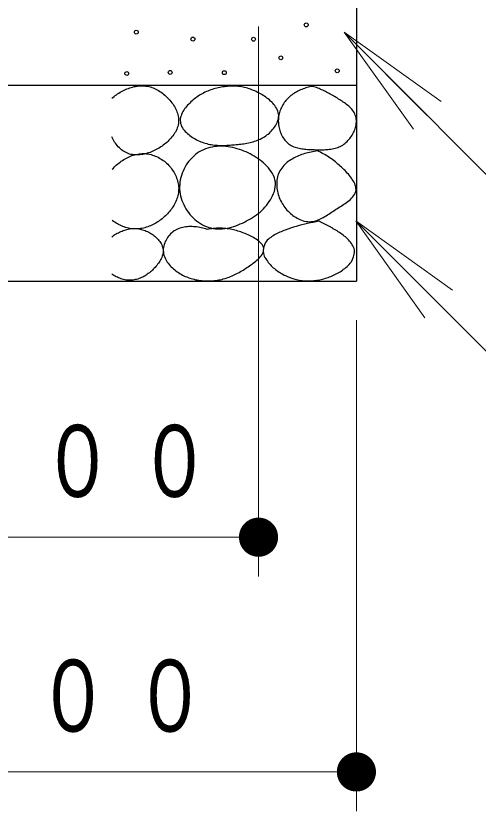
# Model space of a CAD drawing. Units: millimetres on the paper, scale 1:50. Extents: x -385 to 0, y -297 to 267.
# Drawn here: x -82.28 to -70.47, y -197.21 to -176.91 of the extents above; entities that cross this region are included whole.
import ezdxf

# ---------------------------------------------------------------- set-up
doc = ezdxf.new("R2010")
doc.units = ezdxf.units.MM
doc.layers.add('LY_1', color=7, linetype='Continuous', lineweight=25)
doc.styles.add('ＭＳ ゴシック', font='')
doc.styles.get('ＭＳ ゴシック').set_extended_font_data('MS Gothic')

# ---------------------------------------------------------------- blocks, each defined once
blk = doc.blocks.new('filled_dot')
at = {"color": 0, "linetype": 'Continuous', "lineweight": -2, "const_width": 1.25}
blk.add_lwpolyline([(-0.625, 0, 1), (0.625, 0, 1)], format="xyb", close=True, dxfattribs=at)

msp = doc.modelspace()

# ---------------------------------------------------------------- linework, layer by layer
at = {"layer": 'LY_1'}
for p, q in [((-73.581, -176.182), (-73.581, -183.682)), ((-93.581, -178.682), (-73.581, -178.682)), ((-93.581, -183.682), (-73.581, -183.682))]:
    msp.add_line(p, q, dxfattribs=at)
at = {"layer": 'LY_1', "lineweight": 13}
for p, q in [((-76.081, -177.182), (-76.081, -191.217)), ((-72.127, -179.806), (-73.895, -177.331)), ((-73.895, -177.331), (-71.42, -179.099)), ((-73.895, -177.331), (-71.774, -179.453)), ((-71.831, -184.616), (-73.599, -182.141)), ((-73.599, -182.141), (-71.124, -183.909)), ((-73.599, -182.141), (-71.478, -184.262)), ((-73.581, -184.682), (-73.581, -197.207)), ((-76.081, -190.217), (-91.081, -190.217)), ((-73.581, -196.207), (-93.581, -196.207))]:
    msp.add_line(p, q, dxfattribs=at)
for points in [[(-73.895, -177.331), (-69.057, -182.169), (-45.057, -182.169)], [(-73.599, -182.141), (-65.915, -189.825), (-59.915, -189.825)]]:
    msp.add_lwpolyline(points, dxfattribs=at)
at = {"layer": 'LY_1'}
for centre in [(-74.862, -177.143), (-79.202, -177.329), (-77.756, -177.505), (-76.209, -177.508), (-75.511, -177.983), (-79.445, -178.383), (-78.337, -178.356), (-76.953, -178.363), (-74.07, -178.316)]:
    msp.add_circle(centre, 0.05, dxfattribs=at)
for points, knots in [([(-79.831, -179.017), (-79.791, -178.985), (-79.752, -178.953), (-79.71, -178.924), (-79.668, -178.895), (-79.624, -178.867), (-79.579, -178.843), (-79.534, -178.819), (-79.488, -178.796), (-79.441, -178.777), (-79.394, -178.758), (-79.345, -178.741), (-79.296, -178.728), (-79.246, -178.715), (-79.196, -178.705), (-79.145, -178.7), (-79.095, -178.695), (-79.043, -178.694), (-78.992, -178.699), (-78.942, -178.703), (-78.891, -178.713), (-78.842, -178.727), (-78.793, -178.741), (-78.745, -178.761), (-78.699, -178.784), (-78.654, -178.806), (-78.61, -178.833), (-78.568, -178.862), (-78.526, -178.892), (-78.486, -178.924), (-78.449, -178.959), (-78.411, -178.993), (-78.375, -179.03), (-78.342, -179.068), (-78.309, -179.107), (-78.277, -179.148), (-78.25, -179.191), (-78.222, -179.234), (-78.197, -179.279), (-78.177, -179.325), (-78.157, -179.372), (-78.14, -179.421), (-78.131, -179.471), (-78.121, -179.521), (-78.118, -179.573), (-78.122, -179.624), (-78.127, -179.674), (-78.14, -179.725), (-78.157, -179.773), (-78.174, -179.82), (-78.198, -179.866), (-78.224, -179.91), (-78.251, -179.953), (-78.283, -179.994), (-78.316, -180.033), (-78.349, -180.071), (-78.386, -180.107), (-78.424, -180.141), (-78.463, -180.175), (-78.503, -180.206), (-78.545, -180.235), (-78.587, -180.264), (-78.631, -180.291), (-78.676, -180.316), (-78.72, -180.34), (-78.767, -180.362), (-78.814, -180.381), (-78.861, -180.401), (-78.91, -180.418), (-78.959, -180.43), (-79.008, -180.443), (-79.059, -180.453), (-79.11, -180.458), (-79.16, -180.463), (-79.212, -180.465), (-79.263, -180.459), (-79.313, -180.454), (-79.365, -180.444), (-79.412, -180.426), (-79.459, -180.409), (-79.506, -180.384), (-79.547, -180.355), (-79.589, -180.326), (-79.627, -180.29), (-79.661, -180.253), (-79.696, -180.216), (-79.727, -180.175), (-79.755, -180.132), (-79.784, -180.09), (-79.807, -180.045), (-79.831, -179.999)], [0, 0, 0, 0, 1, 1, 1, 2, 2, 2, 3, 3, 3, 4, 4, 4, 5, 5, 5, 6, 6, 6, 7, 7, 7, 8, 8, 8, 9, 9, 9, 10, 10, 10, 11, 11, 11, 12, 12, 12, 13, 13, 13, 14, 14, 14, 15, 15, 15, 16, 16, 16, 17, 17, 17, 18, 18, 18, 19, 19, 19, 20, 20, 20, 21, 21, 21, 22, 22, 22, 23, 23, 23, 24, 24, 24, 25, 25, 25, 26, 26, 26, 27, 27, 27, 28, 28, 28, 29, 29, 29, 30, 30, 30, 30]), ([(-76.675, -178.707), (-76.622, -178.712), (-76.569, -178.716), (-76.516, -178.725), (-76.464, -178.734), (-76.412, -178.746), (-76.361, -178.761), (-76.311, -178.776), (-76.26, -178.794), (-76.211, -178.814), (-76.163, -178.834), (-76.114, -178.858), (-76.068, -178.882), (-76.021, -178.907), (-75.975, -178.934), (-75.931, -178.964), (-75.887, -178.993), (-75.843, -179.025), (-75.803, -179.059), (-75.763, -179.094), (-75.724, -179.131), (-75.691, -179.172), (-75.658, -179.213), (-75.625, -179.257), (-75.604, -179.305), (-75.584, -179.353), (-75.568, -179.407), (-75.566, -179.458), (-75.565, -179.51), (-75.578, -179.565), (-75.596, -179.614), (-75.613, -179.663), (-75.641, -179.71), (-75.671, -179.754), (-75.701, -179.797), (-75.736, -179.838), (-75.774, -179.875), (-75.811, -179.912), (-75.853, -179.946), (-75.897, -179.976), (-75.94, -180.006), (-75.987, -180.033), (-76.035, -180.055), (-76.082, -180.078), (-76.132, -180.097), (-76.183, -180.113), (-76.233, -180.13), (-76.285, -180.143), (-76.337, -180.154), (-76.389, -180.165), (-76.441, -180.173), (-76.494, -180.181), (-76.546, -180.188), (-76.599, -180.193), (-76.652, -180.198), (-76.705, -180.203), (-76.758, -180.207), (-76.811, -180.21), (-76.864, -180.214), (-76.917, -180.217), (-76.97, -180.218), (-77.023, -180.219), (-77.076, -180.219), (-77.129, -180.216), (-77.182, -180.213), (-77.235, -180.208), (-77.288, -180.199), (-77.34, -180.19), (-77.392, -180.178), (-77.443, -180.163), (-77.493, -180.148), (-77.543, -180.129), (-77.592, -180.108), (-77.64, -180.087), (-77.688, -180.062), (-77.733, -180.035), (-77.779, -180.008), (-77.823, -179.978), (-77.864, -179.944), (-77.905, -179.911), (-77.945, -179.874), (-77.978, -179.833), (-78.01, -179.792), (-78.042, -179.746), (-78.059, -179.697), (-78.076, -179.648), (-78.083, -179.592), (-78.078, -179.54), (-78.073, -179.489), (-78.052, -179.437), (-78.029, -179.39), (-78.007, -179.342), (-77.975, -179.298), (-77.943, -179.256), (-77.911, -179.214), (-77.874, -179.175), (-77.837, -179.137), (-77.799, -179.1), (-77.759, -179.065), (-77.717, -179.032), (-77.676, -178.999), (-77.632, -178.968), (-77.587, -178.94), (-77.542, -178.912), (-77.496, -178.887), (-77.448, -178.863), (-77.4, -178.84), (-77.351, -178.82), (-77.301, -178.802), (-77.251, -178.784), (-77.2, -178.769), (-77.149, -178.756), (-77.097, -178.743), (-77.045, -178.733), (-76.992, -178.726), (-76.94, -178.718), (-76.887, -178.713), (-76.834, -178.71), (-76.781, -178.707), (-76.728, -178.707), (-76.675, -178.707)], [0, 0, 0, 0, 1, 1, 1, 2, 2, 2, 3, 3, 3, 4, 4, 4, 5, 5, 5, 6, 6, 6, 7, 7, 7, 8, 8, 8, 9, 9, 9, 10, 10, 10, 11, 11, 11, 12, 12, 12, 13, 13, 13, 14, 14, 14, 15, 15, 15, 16, 16, 16, 17, 17, 17, 18, 18, 18, 19, 19, 19, 20, 20, 20, 21, 21, 21, 22, 22, 22, 23, 23, 23, 24, 24, 24, 25, 25, 25, 26, 26, 26, 27, 27, 27, 28, 28, 28, 29, 29, 29, 30, 30, 30, 31, 31, 31, 32, 32, 32, 33, 33, 33, 34, 34, 34, 35, 35, 35, 36, 36, 36, 37, 37, 37, 38, 38, 38, 39, 39, 39, 40, 40, 40, 40]), ([(-74.704, -178.712), (-74.658, -178.726), (-74.613, -178.74), (-74.569, -178.756), (-74.525, -178.773), (-74.481, -178.792), (-74.438, -178.811), (-74.395, -178.831), (-74.353, -178.852), (-74.311, -178.874), (-74.269, -178.896), (-74.228, -178.92), (-74.187, -178.943), (-74.146, -178.967), (-74.105, -178.991), (-74.065, -179.016), (-74.025, -179.041), (-73.984, -179.065), (-73.945, -179.092), (-73.906, -179.118), (-73.867, -179.145), (-73.83, -179.174), (-73.793, -179.204), (-73.756, -179.235), (-73.724, -179.269), (-73.692, -179.304), (-73.661, -179.341), (-73.639, -179.382), (-73.616, -179.423), (-73.598, -179.468), (-73.589, -179.514), (-73.58, -179.56), (-73.58, -179.609), (-73.585, -179.655), (-73.589, -179.702), (-73.601, -179.749), (-73.616, -179.794), (-73.63, -179.838), (-73.65, -179.882), (-73.672, -179.923), (-73.695, -179.965), (-73.721, -180.005), (-73.75, -180.042), (-73.779, -180.079), (-73.811, -180.115), (-73.847, -180.146), (-73.882, -180.177), (-73.921, -180.205), (-73.962, -180.228), (-74.003, -180.251), (-74.048, -180.269), (-74.093, -180.283), (-74.137, -180.297), (-74.184, -180.307), (-74.231, -180.314), (-74.278, -180.321), (-74.325, -180.324), (-74.372, -180.327), (-74.419, -180.33), (-74.467, -180.33), (-74.514, -180.33), (-74.561, -180.33), (-74.609, -180.328), (-74.656, -180.327), (-74.703, -180.326), (-74.751, -180.325), (-74.798, -180.322), (-74.845, -180.319), (-74.892, -180.316), (-74.939, -180.31), (-74.986, -180.303), (-75.033, -180.296), (-75.079, -180.284), (-75.124, -180.272), (-75.17, -180.257), (-75.212, -180.237), (-75.254, -180.216), (-75.296, -180.191), (-75.332, -180.161), (-75.367, -180.131), (-75.4, -180.095), (-75.428, -180.057), (-75.455, -180.019), (-75.479, -179.977), (-75.499, -179.934), (-75.519, -179.892), (-75.535, -179.847), (-75.547, -179.801), (-75.559, -179.756), (-75.567, -179.708), (-75.572, -179.662), (-75.576, -179.615), (-75.576, -179.567), (-75.572, -179.52), (-75.567, -179.473), (-75.558, -179.426), (-75.546, -179.38), (-75.533, -179.335), (-75.516, -179.29), (-75.496, -179.248), (-75.475, -179.206), (-75.451, -179.164), (-75.423, -179.126), (-75.396, -179.088), (-75.365, -179.051), (-75.331, -179.018), (-75.298, -178.985), (-75.262, -178.954), (-75.224, -178.926), (-75.186, -178.898), (-75.145, -178.872), (-75.104, -178.85), (-75.063, -178.827), (-75.02, -178.806), (-74.976, -178.789), (-74.932, -178.771), (-74.887, -178.756), (-74.842, -178.743), (-74.797, -178.73), (-74.75, -178.721), (-74.704, -178.712)], [0, 0, 0, 0, 1, 1, 1, 2, 2, 2, 3, 3, 3, 4, 4, 4, 5, 5, 5, 6, 6, 6, 7, 7, 7, 8, 8, 8, 9, 9, 9, 10, 10, 10, 11, 11, 11, 12, 12, 12, 13, 13, 13, 14, 14, 14, 15, 15, 15, 16, 16, 16, 17, 17, 17, 18, 18, 18, 19, 19, 19, 20, 20, 20, 21, 21, 21, 22, 22, 22, 23, 23, 23, 24, 24, 24, 25, 25, 25, 26, 26, 26, 27, 27, 27, 28, 28, 28, 29, 29, 29, 30, 30, 30, 31, 31, 31, 32, 32, 32, 33, 33, 33, 34, 34, 34, 35, 35, 35, 36, 36, 36, 37, 37, 37, 38, 38, 38, 39, 39, 39, 40, 40, 40, 40]), ([(-76.04, -181.924), (-76.103, -181.97), (-76.167, -182.016), (-76.234, -182.058), (-76.301, -182.1), (-76.369, -182.139), (-76.44, -182.174), (-76.51, -182.209), (-76.583, -182.241), (-76.657, -182.267), (-76.731, -182.293), (-76.807, -182.316), (-76.884, -182.33), (-76.962, -182.344), (-77.042, -182.352), (-77.119, -182.349), (-77.197, -182.346), (-77.278, -182.334), (-77.352, -182.311), (-77.426, -182.288), (-77.499, -182.253), (-77.566, -182.212), (-77.632, -182.171), (-77.694, -182.12), (-77.751, -182.065), (-77.807, -182.011), (-77.858, -181.949), (-77.902, -181.884), (-77.946, -181.82), (-77.985, -181.749), (-78.015, -181.677), (-78.045, -181.605), (-78.069, -181.528), (-78.082, -181.451), (-78.095, -181.374), (-78.099, -181.293), (-78.093, -181.216), (-78.088, -181.138), (-78.072, -181.059), (-78.048, -180.984), (-78.025, -180.909), (-77.993, -180.836), (-77.955, -180.767), (-77.917, -180.699), (-77.87, -180.633), (-77.819, -180.575), (-77.767, -180.516), (-77.708, -180.461), (-77.644, -180.417), (-77.58, -180.372), (-77.508, -180.334), (-77.435, -180.307), (-77.362, -180.279), (-77.284, -180.261), (-77.206, -180.25), (-77.129, -180.239), (-77.049, -180.238), (-76.971, -180.242), (-76.892, -180.247), (-76.814, -180.259), (-76.737, -180.276), (-76.66, -180.293), (-76.584, -180.316), (-76.51, -180.342), (-76.436, -180.369), (-76.364, -180.401), (-76.294, -180.437), (-76.224, -180.473), (-76.155, -180.513), (-76.091, -180.557), (-76.026, -180.602), (-75.963, -180.651), (-75.907, -180.706), (-75.851, -180.76), (-75.796, -180.82), (-75.755, -180.886), (-75.714, -180.952), (-75.676, -181.026), (-75.66, -181.101), (-75.644, -181.176), (-75.646, -181.26), (-75.66, -181.335), (-75.675, -181.411), (-75.711, -181.485), (-75.748, -181.554), (-75.784, -181.623), (-75.832, -181.687), (-75.881, -181.749), (-75.929, -181.811), (-75.984, -181.867), (-76.04, -181.924)], [0, 0, 0, 0, 1, 1, 1, 2, 2, 2, 3, 3, 3, 4, 4, 4, 5, 5, 5, 6, 6, 6, 7, 7, 7, 8, 8, 8, 9, 9, 9, 10, 10, 10, 11, 11, 11, 12, 12, 12, 13, 13, 13, 14, 14, 14, 15, 15, 15, 16, 16, 16, 17, 17, 17, 18, 18, 18, 19, 19, 19, 20, 20, 20, 21, 21, 21, 22, 22, 22, 23, 23, 23, 24, 24, 24, 25, 25, 25, 26, 26, 26, 27, 27, 27, 28, 28, 28, 29, 29, 29, 30, 30, 30, 30]), ([(-74.577, -180.359), (-74.526, -180.382), (-74.476, -180.405), (-74.427, -180.432), (-74.379, -180.458), (-74.331, -180.487), (-74.285, -180.518), (-74.239, -180.548), (-74.194, -180.581), (-74.151, -180.615), (-74.107, -180.649), (-74.065, -180.685), (-74.023, -180.721), (-73.981, -180.758), (-73.94, -180.795), (-73.901, -180.834), (-73.861, -180.872), (-73.822, -180.912), (-73.786, -180.954), (-73.75, -180.996), (-73.714, -181.039), (-73.685, -181.085), (-73.655, -181.132), (-73.624, -181.181), (-73.609, -181.233), (-73.594, -181.284), (-73.585, -181.345), (-73.596, -181.396), (-73.607, -181.447), (-73.643, -181.497), (-73.677, -181.539), (-73.711, -181.581), (-73.758, -181.615), (-73.801, -181.649), (-73.844, -181.684), (-73.891, -181.713), (-73.938, -181.744), (-73.984, -181.775), (-74.031, -181.803), (-74.078, -181.833), (-74.124, -181.863), (-74.17, -181.894), (-74.216, -181.924), (-74.263, -181.955), (-74.308, -181.986), (-74.356, -182.015), (-74.403, -182.043), (-74.451, -182.072), (-74.501, -182.095), (-74.551, -182.118), (-74.603, -182.14), (-74.657, -182.152), (-74.71, -182.163), (-74.768, -182.168), (-74.822, -182.164), (-74.876, -182.159), (-74.932, -182.145), (-74.983, -182.126), (-75.035, -182.108), (-75.085, -182.082), (-75.132, -182.053), (-75.179, -182.025), (-75.224, -181.991), (-75.266, -181.954), (-75.307, -181.918), (-75.346, -181.878), (-75.381, -181.836), (-75.417, -181.793), (-75.449, -181.748), (-75.477, -181.7), (-75.505, -181.653), (-75.53, -181.602), (-75.55, -181.551), (-75.57, -181.5), (-75.586, -181.446), (-75.597, -181.392), (-75.608, -181.338), (-75.615, -181.282), (-75.616, -181.227), (-75.618, -181.172), (-75.614, -181.116), (-75.604, -181.062), (-75.593, -181.008), (-75.577, -180.953), (-75.554, -180.904), (-75.531, -180.854), (-75.499, -180.807), (-75.464, -180.764), (-75.43, -180.722), (-75.388, -180.684), (-75.345, -180.649), (-75.302, -180.615), (-75.255, -180.585), (-75.207, -180.557), (-75.159, -180.53), (-75.109, -180.506), (-75.058, -180.485), (-75.007, -180.463), (-74.954, -180.445), (-74.901, -180.429), (-74.848, -180.413), (-74.795, -180.399), (-74.74, -180.387), (-74.686, -180.376), (-74.632, -180.368), (-74.577, -180.359)], [0, 0, 0, 0, 1, 1, 1, 2, 2, 2, 3, 3, 3, 4, 4, 4, 5, 5, 5, 6, 6, 6, 7, 7, 7, 8, 8, 8, 9, 9, 9, 10, 10, 10, 11, 11, 11, 12, 12, 12, 13, 13, 13, 14, 14, 14, 15, 15, 15, 16, 16, 16, 17, 17, 17, 18, 18, 18, 19, 19, 19, 20, 20, 20, 21, 21, 21, 22, 22, 22, 23, 23, 23, 24, 24, 24, 25, 25, 25, 26, 26, 26, 27, 27, 27, 28, 28, 28, 29, 29, 29, 30, 30, 30, 31, 31, 31, 32, 32, 32, 33, 33, 33, 34, 34, 34, 35, 35, 35, 35]), ([(-79.815, -180.823), (-79.779, -180.787), (-79.744, -180.75), (-79.705, -180.717), (-79.667, -180.683), (-79.626, -180.651), (-79.585, -180.622), (-79.543, -180.593), (-79.499, -180.566), (-79.454, -180.542), (-79.409, -180.518), (-79.362, -180.497), (-79.315, -180.48), (-79.267, -180.462), (-79.217, -180.448), (-79.167, -180.439), (-79.117, -180.43), (-79.065, -180.426), (-79.015, -180.427), (-78.964, -180.428), (-78.913, -180.434), (-78.863, -180.445), (-78.813, -180.455), (-78.764, -180.471), (-78.717, -180.49), (-78.67, -180.509), (-78.624, -180.533), (-78.58, -180.559), (-78.537, -180.586), (-78.495, -180.616), (-78.456, -180.649), (-78.418, -180.682), (-78.381, -180.718), (-78.348, -180.757), (-78.315, -180.795), (-78.284, -180.837), (-78.257, -180.88), (-78.23, -180.923), (-78.206, -180.968), (-78.186, -181.015), (-78.166, -181.062), (-78.15, -181.111), (-78.139, -181.161), (-78.128, -181.21), (-78.121, -181.262), (-78.12, -181.312), (-78.119, -181.363), (-78.124, -181.415), (-78.134, -181.465), (-78.143, -181.515), (-78.158, -181.564), (-78.177, -181.611), (-78.195, -181.659), (-78.218, -181.705), (-78.244, -181.749), (-78.269, -181.793), (-78.299, -181.835), (-78.33, -181.875), (-78.361, -181.916), (-78.395, -181.954), (-78.431, -181.99), (-78.467, -182.026), (-78.506, -182.06), (-78.545, -182.092), (-78.585, -182.124), (-78.627, -182.153), (-78.67, -182.18), (-78.714, -182.207), (-78.759, -182.232), (-78.805, -182.253), (-78.851, -182.274), (-78.899, -182.293), (-78.948, -182.308), (-78.997, -182.322), (-79.047, -182.334), (-79.097, -182.341), (-79.148, -182.348), (-79.199, -182.351), (-79.25, -182.35), (-79.301, -182.348), (-79.352, -182.341), (-79.402, -182.331), (-79.451, -182.32), (-79.501, -182.304), (-79.548, -182.286), (-79.595, -182.268), (-79.642, -182.245), (-79.686, -182.22), (-79.731, -182.196), (-79.773, -182.167), (-79.815, -182.138)], [0, 0, 0, 0, 1, 1, 1, 2, 2, 2, 3, 3, 3, 4, 4, 4, 5, 5, 5, 6, 6, 6, 7, 7, 7, 8, 8, 8, 9, 9, 9, 10, 10, 10, 11, 11, 11, 12, 12, 12, 13, 13, 13, 14, 14, 14, 15, 15, 15, 16, 16, 16, 17, 17, 17, 18, 18, 18, 19, 19, 19, 20, 20, 20, 21, 21, 21, 22, 22, 22, 23, 23, 23, 24, 24, 24, 25, 25, 25, 26, 26, 26, 27, 27, 27, 28, 28, 28, 29, 29, 29, 30, 30, 30, 30]), ([(-74.536, -182.156), (-74.446, -182.199), (-74.356, -182.242), (-74.269, -182.29), (-74.182, -182.338), (-74.094, -182.386), (-74.013, -182.443), (-73.932, -182.5), (-73.846, -182.558), (-73.782, -182.632), (-73.718, -182.705), (-73.645, -182.795), (-73.632, -182.885), (-73.618, -182.974), (-73.654, -183.085), (-73.7, -183.168), (-73.746, -183.25), (-73.829, -183.32), (-73.907, -183.381), (-73.984, -183.441), (-74.074, -183.49), (-74.164, -183.532), (-74.253, -183.573), (-74.349, -183.606), (-74.445, -183.63), (-74.541, -183.654), (-74.641, -183.671), (-74.74, -183.675), (-74.838, -183.68), (-74.94, -183.675), (-75.037, -183.658), (-75.134, -183.641), (-75.231, -183.611), (-75.323, -183.573), (-75.414, -183.535), (-75.503, -183.487), (-75.584, -183.43), (-75.665, -183.373), (-75.746, -183.309), (-75.807, -183.233), (-75.869, -183.157), (-75.939, -183.066), (-75.954, -182.976), (-75.97, -182.886), (-75.948, -182.772), (-75.901, -182.693), (-75.854, -182.615), (-75.756, -182.556), (-75.673, -182.504), (-75.589, -182.451), (-75.494, -182.415), (-75.402, -182.379), (-75.31, -182.342), (-75.214, -182.313), (-75.118, -182.286), (-75.023, -182.258), (-74.926, -182.235), (-74.829, -182.214), (-74.732, -182.192), (-74.634, -182.174), (-74.536, -182.156)], [0, 0, 0, 0, 1, 1, 1, 2, 2, 2, 3, 3, 3, 4, 4, 4, 5, 5, 5, 6, 6, 6, 7, 7, 7, 8, 8, 8, 9, 9, 9, 10, 10, 10, 11, 11, 11, 12, 12, 12, 13, 13, 13, 14, 14, 14, 15, 15, 15, 16, 16, 16, 17, 17, 17, 18, 18, 18, 19, 19, 19, 20, 20, 20, 20]), ([(-79.831, -182.55), (-79.794, -182.525), (-79.756, -182.5), (-79.718, -182.478), (-79.679, -182.456), (-79.639, -182.434), (-79.598, -182.416), (-79.557, -182.399), (-79.515, -182.382), (-79.472, -182.37), (-79.429, -182.358), (-79.385, -182.348), (-79.34, -182.343), (-79.296, -182.338), (-79.251, -182.337), (-79.206, -182.34), (-79.162, -182.343), (-79.117, -182.351), (-79.074, -182.362), (-79.03, -182.373), (-78.988, -182.388), (-78.947, -182.406), (-78.906, -182.423), (-78.865, -182.444), (-78.827, -182.468), (-78.789, -182.491), (-78.752, -182.517), (-78.718, -182.546), (-78.685, -182.575), (-78.652, -182.607), (-78.624, -182.642), (-78.596, -182.677), (-78.57, -182.715), (-78.552, -182.755), (-78.534, -182.795), (-78.52, -182.84), (-78.517, -182.884), (-78.514, -182.928), (-78.52, -182.974), (-78.531, -183.017), (-78.542, -183.06), (-78.562, -183.101), (-78.583, -183.141), (-78.604, -183.18), (-78.63, -183.217), (-78.657, -183.253), (-78.684, -183.289), (-78.714, -183.323), (-78.745, -183.355), (-78.776, -183.387), (-78.808, -183.418), (-78.843, -183.447), (-78.877, -183.476), (-78.913, -183.503), (-78.951, -183.527), (-78.989, -183.551), (-79.028, -183.573), (-79.069, -183.591), (-79.11, -183.61), (-79.152, -183.626), (-79.195, -183.637), (-79.238, -183.648), (-79.283, -183.656), (-79.327, -183.659), (-79.372, -183.662), (-79.418, -183.66), (-79.462, -183.654), (-79.506, -183.648), (-79.55, -183.636), (-79.592, -183.622), (-79.634, -183.608), (-79.676, -183.589), (-79.716, -183.569), (-79.755, -183.549), (-79.793, -183.525), (-79.831, -183.5)], [0, 0, 0, 0, 1, 1, 1, 2, 2, 2, 3, 3, 3, 4, 4, 4, 5, 5, 5, 6, 6, 6, 7, 7, 7, 8, 8, 8, 9, 9, 9, 10, 10, 10, 11, 11, 11, 12, 12, 12, 13, 13, 13, 14, 14, 14, 15, 15, 15, 16, 16, 16, 17, 17, 17, 18, 18, 18, 19, 19, 19, 20, 20, 20, 21, 21, 21, 22, 22, 22, 23, 23, 23, 24, 24, 24, 25, 25, 25, 25]), ([(-77.391, -182.363), (-77.339, -182.354), (-77.287, -182.345), (-77.234, -182.34), (-77.182, -182.335), (-77.129, -182.331), (-77.076, -182.331), (-77.023, -182.331), (-76.97, -182.334), (-76.918, -182.34), (-76.866, -182.345), (-76.813, -182.354), (-76.762, -182.365), (-76.71, -182.375), (-76.659, -182.389), (-76.608, -182.404), (-76.557, -182.419), (-76.507, -182.435), (-76.458, -182.454), (-76.409, -182.473), (-76.36, -182.493), (-76.312, -182.516), (-76.264, -182.538), (-76.217, -182.562), (-76.173, -182.591), (-76.128, -182.619), (-76.082, -182.648), (-76.046, -182.685), (-76.01, -182.723), (-75.968, -182.767), (-75.955, -182.814), (-75.942, -182.86), (-75.951, -182.92), (-75.969, -182.967), (-75.987, -183.013), (-76.028, -183.055), (-76.064, -183.093), (-76.099, -183.132), (-76.141, -183.165), (-76.182, -183.198), (-76.223, -183.231), (-76.267, -183.262), (-76.31, -183.292), (-76.354, -183.322), (-76.398, -183.35), (-76.443, -183.378), (-76.488, -183.406), (-76.533, -183.434), (-76.579, -183.459), (-76.625, -183.485), (-76.672, -183.509), (-76.72, -183.531), (-76.768, -183.554), (-76.817, -183.574), (-76.867, -183.592), (-76.916, -183.609), (-76.967, -183.624), (-77.018, -183.637), (-77.07, -183.649), (-77.122, -183.658), (-77.174, -183.665), (-77.227, -183.672), (-77.279, -183.676), (-77.332, -183.677), (-77.385, -183.679), (-77.438, -183.677), (-77.491, -183.673), (-77.543, -183.669), (-77.596, -183.662), (-77.648, -183.653), (-77.699, -183.643), (-77.751, -183.63), (-77.801, -183.615), (-77.852, -183.6), (-77.902, -183.581), (-77.95, -183.56), (-77.998, -183.539), (-78.045, -183.514), (-78.09, -183.487), (-78.135, -183.46), (-78.179, -183.429), (-78.22, -183.396), (-78.261, -183.363), (-78.301, -183.327), (-78.336, -183.288), (-78.371, -183.249), (-78.405, -183.207), (-78.431, -183.162), (-78.458, -183.117), (-78.482, -183.068), (-78.495, -183.018), (-78.509, -182.967), (-78.515, -182.913), (-78.512, -182.861), (-78.509, -182.809), (-78.495, -182.756), (-78.476, -182.707), (-78.458, -182.658), (-78.432, -182.61), (-78.402, -182.568), (-78.372, -182.525), (-78.336, -182.484), (-78.297, -182.45), (-78.257, -182.416), (-78.212, -182.386), (-78.165, -182.363), (-78.118, -182.34), (-78.066, -182.323), (-78.015, -182.311), (-77.964, -182.299), (-77.911, -182.294), (-77.858, -182.291), (-77.806, -182.289), (-77.752, -182.291), (-77.7, -182.296), (-77.648, -182.301), (-77.595, -182.31), (-77.544, -182.321), (-77.492, -182.332), (-77.442, -182.348), (-77.391, -182.363)], [0, 0, 0, 0, 1, 1, 1, 2, 2, 2, 3, 3, 3, 4, 4, 4, 5, 5, 5, 6, 6, 6, 7, 7, 7, 8, 8, 8, 9, 9, 9, 10, 10, 10, 11, 11, 11, 12, 12, 12, 13, 13, 13, 14, 14, 14, 15, 15, 15, 16, 16, 16, 17, 17, 17, 18, 18, 18, 19, 19, 19, 20, 20, 20, 21, 21, 21, 22, 22, 22, 23, 23, 23, 24, 24, 24, 25, 25, 25, 26, 26, 26, 27, 27, 27, 28, 28, 28, 29, 29, 29, 30, 30, 30, 31, 31, 31, 32, 32, 32, 33, 33, 33, 34, 34, 34, 35, 35, 35, 36, 36, 36, 37, 37, 37, 38, 38, 38, 39, 39, 39, 40, 40, 40, 40])]:
    msp.add_open_spline(points, degree=3, knots=knots, dxfattribs=at)

# ---------------------------------------------------------------- block references
at = {"layer": 'LY_1', "lineweight": 13, "xscale": 0.4, "yscale": 0.4, "rotation": 180}
for p in [(-76.081, -190.217), (-73.581, -196.207)]:
    msp.add_blockref('filled_dot', p, dxfattribs=at)

# ---------------------------------------------------------------- texts
at = {"layer": 'LY_1', "char_height": 1.833, "attachment_point": 8, "style": 'ＭＳ ゴシック'}
for s, insert in [('\\T1.32;\\W0.75;300×３００', (-83.486, -189.217)), ('\\T1.32;\\W0.75;400×４００', (-83.601, -195.207))]:
    msp.add_mtext(s, dxfattribs=dict(at, insert=insert))

doc.saveas('drawing.dxf')
